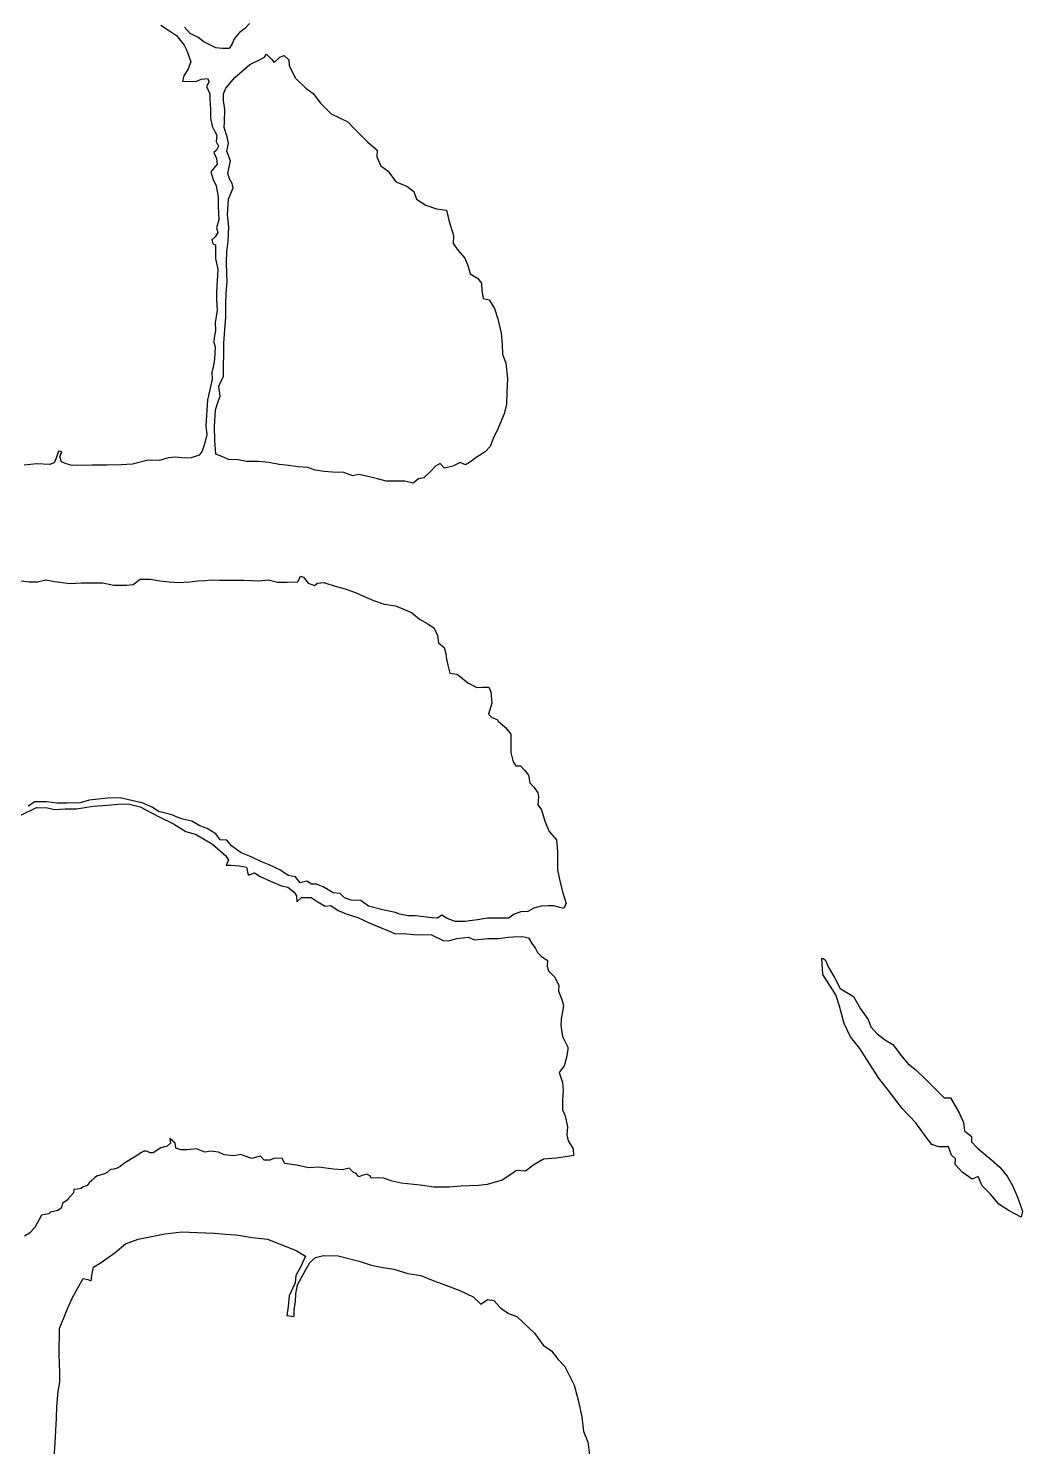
# Model space of a CAD drawing. Extents: x 283583 to 658922, y 889284 to 1241133.
# Drawn here: x 363063 to 365184, y 1118992 to 1122016 of the extents above; entities that cross this region are included whole.
import ezdxf

# ---------------------------------------------------------------- set-up
doc = ezdxf.new("R2010")
doc.units = 0
doc.header["$MEASUREMENT"] = 0
doc.layers.add('GUANACASTE', color=7, linetype='Continuous')

msp = doc.modelspace()

# ---------------------------------------------------------------- linework, layer by layer
at = {"layer": 'GUANACASTE', "color": 241, "ltscale": 0.8}
for points in [[(363345.7, 1122023.1), (363363.8, 1122011.3), (363379, 1122001.5), (363395.4, 1121980.2), (363400.8, 1121969.1), (363409.8, 1121945.1), (363403.5, 1121929.8), (363394.9, 1121915.3), (363391.8, 1121904), (363407.6, 1121903.1), (363421.5, 1121903.5), (363432.1, 1121907.8), (363444.9, 1121909.5), (363448.8, 1121903.2), (363442.8, 1121892.7), (363449.8, 1121876.7), (363449.9, 1121866.4), (363451.7, 1121843.4), (363451.3, 1121824.7), (363455.3, 1121807.6), (363461.3, 1121795.2), (363465.2, 1121788.6), (363463.3, 1121774.8), (363468.8, 1121765.5), (363464.1, 1121756.7), (363458.4, 1121751.6), (363464.4, 1121738.6), (363465.5, 1121726.5), (363458.4, 1121718.4), (363451.9, 1121710.3), (363457.1, 1121694.3), (363463.7, 1121680.7), (363467.9, 1121656.3), (363468.1, 1121636.9), (363469, 1121607.9), (363463.9, 1121591.2), (363467, 1121580.8), (363461.6, 1121572), (363454.6, 1121565.2), (363456.5, 1121556.6), (363461.9, 1121554.5), (363462.3, 1121538.1), (363462.2, 1121525.5), (363467, 1121502.2), (363463.9, 1121454.6), (363464.1, 1121437.1), (363466, 1121415.8), (363461.5, 1121388.2), (363462.4, 1121371.8), (363459.2, 1121356.6), (363458.6, 1121346.4), (363461.2, 1121337.2), (363459.8, 1121310.6), (363457.1, 1121294.4), (363454, 1121282.5), (363455.1, 1121268.5), (363449.4, 1121242.8), (363444.8, 1121224.3), (363441.8, 1121168.8), (363443.8, 1121150), (363439.2, 1121132.7), (363433.4, 1121114.8), (363427.4, 1121106.1), (363410, 1121100.4), (363397.2, 1121099.9), (363376.6, 1121102.3), (363361.3, 1121100.7), (363342.8, 1121095.1), (363318.5, 1121095.9), (363285.2, 1121086.9), (363260.8, 1121085.3), (363231.1, 1121084.6), (363199, 1121084.6), (363156.7, 1121084.1), (363141.2, 1121088.6), (363133.6, 1121092), (363130, 1121103.7), (363134.7, 1121113.6), (363127.6, 1121114.7), (363122.5, 1121099.9), (363117.8, 1121090), (363109.1, 1121086.2), (363080.9, 1121087.9), (363053.7, 1121085.2)], [(363534.3, 1122026.5), (363524, 1122015.6), (363512.6, 1122006.6), (363502.2, 1121993.9), (363498, 1121983.3), (363491.4, 1121973.4), (363476.9, 1121973.6), (363463, 1121975), (363448.9, 1121981.8), (363437.1, 1121987.9), (363424.9, 1121997), (363407.9, 1122005.3), (363395.9, 1122018.6)], [(363117.2, 1118962), (363120.5, 1119000.2), (363123.2, 1119052.5), (363123.6, 1119077.7), (363126.8, 1119109.7), (363129.9, 1119129.9), (363130.2, 1119150.2), (363128.5, 1119188.6), (363129.2, 1119243.7), (363144.4, 1119281.2), (363156, 1119307), (363167.6, 1119329.2), (363179.7, 1119350.7), (363189.6, 1119348.5), (363196.6, 1119345.6), (363198.9, 1119361.6), (363201.8, 1119374.9), (363218.1, 1119384.5), (363248, 1119405.8), (363270, 1119424.4), (363297, 1119434.7), (363354.3, 1119445.8), (363390.2, 1119450.3), (363423.3, 1119448.6), (363459.9, 1119447.5), (363483.2, 1119445.2), (363506.5, 1119443.5), (363540.3, 1119438.2), (363572.8, 1119434.3), (363603.7, 1119422.1), (363634, 1119410.5), (363653.8, 1119398.3), (363643.5, 1119374.6), (363633.3, 1119357.1), (363631.7, 1119341.7), (363627.3, 1119330.6), (363619.3, 1119313.9), (363616.8, 1119290.8), (363614.4, 1119271.9), (363630, 1119269.5), (363630.2, 1119284.3), (363632.6, 1119301), (363633.5, 1119317.9), (363637.3, 1119337.4), (363645.3, 1119352.8), (363657, 1119373), (363663.6, 1119384.9), (363675.1, 1119395.3), (363692.3, 1119400), (363723.6, 1119399), (363768.2, 1119387.9), (363794.4, 1119379.1), (363819.9, 1119373.9), (363842.5, 1119370.8), (363872.2, 1119361.3), (363899.8, 1119356.7), (363928, 1119345.8), (363951.3, 1119337.1), (363983.1, 1119324.8), (364011.3, 1119311.8), (364028.1, 1119296.1), (364042.4, 1119305.7), (364055.9, 1119303.5), (364069.8, 1119287.8), (364086.7, 1119276.3), (364105.1, 1119269.8), (364142.3, 1119234.1), (364161.1, 1119208.5), (364178.7, 1119196.3), (364192.9, 1119178.2), (364206.9, 1119163.2), (364227, 1119122.8), (364235.8, 1119091), (364243.2, 1119055.7), (364247.1, 1119024.6), (364256, 1119002), (364260, 1118973.7)]]:
    msp.add_lwpolyline(points, dxfattribs=at)
at = {"layer": 'GUANACASTE', "color": 241}
for points in [[(363462.6, 1121108.5), (363460.9, 1121137.9), (363459.9, 1121167.2), (363462.4, 1121202.7), (363468.8, 1121223.1), (363471.7, 1121231.9), (363469.2, 1121253.1), (363479, 1121274.8), (363479.8, 1121344.3), (363481.5, 1121364.8), (363483.9, 1121400.2), (363484.3, 1121428.8), (363485.2, 1121451.2), (363486.9, 1121477.1), (363486.4, 1121492.1), (363485.3, 1121518), (363486.3, 1121539.8), (363489.3, 1121562.3), (363490.3, 1121593), (363487.8, 1121618.9), (363489.6, 1121652.3), (363500.1, 1121676), (363497.5, 1121685.5), (363492.1, 1121695.8), (363488.2, 1121707.4), (363493.9, 1121733.9), (363486.6, 1121754.4), (363489.6, 1121770.6), (363487, 1121784.9), (363480.3, 1121804.7), (363481.2, 1121816.9), (363482.2, 1121843.4), (363479, 1121862.4), (363479.1, 1121876.7), (363484, 1121889), (363503.5, 1121911.9), (363519.4, 1121926), (363535.3, 1121939.4), (363554.6, 1121948.7), (363566.3, 1121954.7), (363571.2, 1121961.5), (363582, 1121949.8), (363587.4, 1121943.6), (363599.2, 1121955.1), (363608.9, 1121958.4), (363618.4, 1121949.4), (363618.9, 1121937.2), (363623.6, 1121927.6), (363633, 1121910.5), (363654.8, 1121889.2), (363670.5, 1121877.4), (363686, 1121856.8), (363708.5, 1121834.1), (363744, 1121817.3), (363757, 1121803.5), (363786.2, 1121774.5), (363806.7, 1121756.6), (363806.5, 1121742.2), (363814.5, 1121723), (363830.1, 1121711.7), (363847, 1121689), (363870.3, 1121679.9), (363885.3, 1121668.8), (363890.6, 1121652.4), (363911, 1121639.2), (363933.6, 1121631.4), (363954.9, 1121628.4), (363960.8, 1121604.5), (363969.4, 1121575), (363969.2, 1121557.3), (363979.3, 1121542.8), (363994.2, 1121526.3), (364000.9, 1121508.4), (364004.9, 1121492.7), (364020.6, 1121483.6), (364029.4, 1121473.3), (364029.9, 1121456.9), (364033.1, 1121440.5), (364045.5, 1121437.6), (364057, 1121419.2), (364064.3, 1121397.3), (364071.5, 1121366.5), (364073.2, 1121342.5), (364074.4, 1121321.4), (364081, 1121302.2), (364084.8, 1121270), (364083.1, 1121240.7), (364082.8, 1121214.7), (364077.7, 1121194.3), (364065, 1121163.7), (364054.4, 1121142), (364048, 1121125), (364036.9, 1121113.5), (364018.2, 1121101.4), (364003.6, 1121090.6), (363995.3, 1121085.8), (363983.7, 1121090.8), (363968.5, 1121082.7), (363950.5, 1121078.9), (363941, 1121088.5), (363931.3, 1121082.5), (363919.5, 1121069.7), (363906.3, 1121058.2), (363895.3, 1121055.6), (363883.5, 1121046.8), (363865.6, 1121050.5), (363825.8, 1121050.9), (363807.6, 1121055.9), (363790.5, 1121060.3), (363767.8, 1121065.3), (363754.7, 1121062), (363735.6, 1121069.1), (363711.5, 1121070.1), (363693.7, 1121071.7), (363674.5, 1121074.6), (363658.7, 1121080.3), (363638.1, 1121081.2), (363617.5, 1121084.2), (363597.6, 1121086.5), (363575.7, 1121090.8), (363554.4, 1121092.5), (363528.3, 1121092.8), (363510.5, 1121096.4), (363489.9, 1121096.7), (363475.6, 1121103.7)], [(364755.6, 1120033.5), (364758.1, 1120032.8), (364760.4, 1120031.7), (364762.8, 1120029.3), (364764.6, 1120026), (364768.5, 1120015.4), (364782.2, 1119992.5), (364794.2, 1119968.7), (364808.8, 1119960.4), (364822.7, 1119952.1), (364837.9, 1119925.9), (364854, 1119902.9), (364859.6, 1119887.4), (364873.3, 1119872.6), (364891.2, 1119858.5), (364906.6, 1119849.4), (364926.8, 1119823.1), (364938.9, 1119809.1), (364956.8, 1119794.2), (364975.4, 1119776.1), (364998.1, 1119753.9), (365015.9, 1119735.7), (365029.8, 1119735.6), (365048.3, 1119703.6), (365057.1, 1119683.1), (365059.3, 1119665.2), (365074.8, 1119653.6), (365074.6, 1119642.2), (365086.8, 1119629), (365100.6, 1119617.5), (365116.8, 1119603.4), (365134.6, 1119587.8), (365150.8, 1119568.8), (365162, 1119549.2), (365172.4, 1119523.8), (365183.5, 1119494.4), (365180.1, 1119481.4), (365154.8, 1119494.7), (365132.9, 1119508.8), (365114.3, 1119531), (365097.3, 1119548.3), (365088.5, 1119567.9), (365076.1, 1119562.4), (365054.2, 1119577.3), (365039.6, 1119593.8), (365040.6, 1119606), (365031.7, 1119613.4), (365025.3, 1119631.4), (365004.8, 1119631.6), (364990.1, 1119636.7), (364978, 1119652.3), (364955.5, 1119682.7), (364926.3, 1119713.2), (364904.5, 1119741.9), (364877.1, 1119778.1), (364856.2, 1119810.1), (364836.1, 1119841.2), (364816.7, 1119865.9), (364803.1, 1119894.5), (364792.9, 1119931.3), (364785, 1119955.8), (364768.9, 1119981.2), (364757.7, 1119999.2)]]:
    msp.add_lwpolyline(points, close=True, dxfattribs=at)
for points in [[(363036.6, 1120839.9), (363064.9, 1120836.1), (363082.7, 1120835.9), (363100.5, 1120840.7), (363118.9, 1120837), (363141.6, 1120833.9), (363151.5, 1120832.4), (363175.7, 1120834.3), (363197.8, 1120834.1), (363222, 1120833.9), (363245.5, 1120829.4), (363272.7, 1120829.2), (363286.3, 1120830.5), (363301.4, 1120841.7), (363323.6, 1120842.2), (363343.6, 1120838.4), (363363.6, 1120836.1), (363382.3, 1120834.5), (363407.4, 1120836.4), (363423.9, 1120838.4), (363440.4, 1120838.9), (363453.3, 1120840.2), (363470.3, 1120840), (363497.5, 1120839.7), (363522.5, 1120839.4), (363555.5, 1120838.3), (363574.1, 1120840.2), (363594.1, 1120835.7), (363614.9, 1120835.5), (363637.8, 1120835.9), (363643.7, 1120848), (363650.1, 1120845.8), (363660, 1120833.5), (363673.5, 1120828.4), (363679.3, 1120833.3), (363693.7, 1120834.6), (363695.6, 1120834), (363717.2, 1120827.2), (363738.6, 1120821.3), (363762.2, 1120812.4), (363784.3, 1120802.9), (363801.4, 1120795.6), (363822.1, 1120788.2), (363845.7, 1120785.1), (363861.4, 1120778.5), (363879.9, 1120770.5), (363897, 1120756.7), (363914.8, 1120746.6), (363928.3, 1120737.1), (363935.3, 1120721.4), (363937.9, 1120706.4), (363950, 1120696.3), (363953.1, 1120682.6), (363955.1, 1120671.2), (363957.8, 1120658.4), (363961.9, 1120641.2), (363977.7, 1120639.6), (364000.4, 1120620.8), (364019.6, 1120610.6), (364031.1, 1120611.2), (364044.7, 1120611.8), (364049.6, 1120601.7), (364051.5, 1120577.5), (364044, 1120554.1), (364050.4, 1120547.6), (364063.2, 1120541.8), (364065.3, 1120538.9), (364080.2, 1120526.6), (364092.2, 1120511.5), (364091.8, 1120472.4), (364096.6, 1120452.4), (364102.9, 1120443.8), (364112.9, 1120443.6), (364121.4, 1120434.3), (364129.9, 1120424.2), (364132.6, 1120407.8), (364141.8, 1120397.7), (364149.5, 1120386.2), (364150.8, 1120377.6), (364149.9, 1120360.6), (364157.7, 1120349.8), (364164.6, 1120325.5), (364173.6, 1120304), (364189.2, 1120286), (364191.7, 1120261.1), (364191.3, 1120221.9), (364197.4, 1120194.8), (364202.9, 1120172.7), (364209.8, 1120150.5), (364204.6, 1120139.9), (364183.9, 1120145.1), (364171, 1120145.3), (364156.7, 1120144.7), (364140.7, 1120140.6), (364128.4, 1120132.9), (364113.3, 1120132.4), (364098.9, 1120127.6), (364087.4, 1120119.2), (364065.9, 1120118.7), (364042.2, 1120119), (364020.7, 1120115.7), (363994.1, 1120111.7), (363973.3, 1120112), (363956.2, 1120118.6), (363944.8, 1120125.1), (363935.4, 1120118.8), (363922.5, 1120119.7), (363906.1, 1120122), (363888.2, 1120123.7), (363873.1, 1120123.9), (363854.5, 1120127.6), (363846, 1120131.3), (363821.7, 1120135.8), (363788.1, 1120144.8), (363771.8, 1120156.4), (363751.7, 1120157.3), (363737.4, 1120162.5), (363728.2, 1120171.8), (363713.2, 1120172.7), (363691.8, 1120185.8), (363677.6, 1120191.7), (363666.8, 1120191.8), (363656.9, 1120197.6), (363642.5, 1120194.2), (363632.6, 1120207.1), (363616.9, 1120210.2), (363599.1, 1120221.8), (363576.3, 1120232.7), (363558.5, 1120240.1), (363537.9, 1120249.6), (363516.5, 1120258.3), (363496.2, 1120273.5), (363486.3, 1120285), (363471.8, 1120285.9), (363462.6, 1120298.8), (363444.1, 1120310.3), (363429, 1120316.2), (363411.9, 1120325.6), (363392.6, 1120330.1), (363384, 1120333), (363369, 1120339.5), (363340.4, 1120346.2), (363326.9, 1120355.6), (363305.6, 1120365), (363285.5, 1120369.5), (363259.1, 1120375.4), (363232.7, 1120374.9), (363192.7, 1120370.4), (363173.3, 1120364.9), (363144.8, 1120364.4), (363123.4, 1120363.9), (363102.1, 1120366.9), (363076.5, 1120367.1), (363062.9, 1120358.1)], [(363045.6, 1120337.8), (363080.6, 1120355.1), (363104.1, 1120354.1), (363119, 1120350.5), (363141.8, 1120352.4), (363165.7, 1120352.2), (363201.2, 1120357.6), (363231.9, 1120360.1), (363254, 1120362), (363276, 1120362.5), (363301.6, 1120356.6), (363325.7, 1120343.5), (363343.4, 1120334.1), (363372.6, 1120320.3), (363398.8, 1120303.7), (363420.9, 1120297.1), (363455.7, 1120276.8), (363484, 1120251.6), (363489.7, 1120242.3), (363485.2, 1120231.7), (363495.3, 1120232.3), (363512.5, 1120230.6), (363528.2, 1120227.6), (363531.6, 1120210.5), (363545.3, 1120215.3), (363557.4, 1120208), (363579.5, 1120197.8), (363603, 1120187.6), (363616.6, 1120185.3), (363630.1, 1120174.4), (363635, 1120166.5), (363635.6, 1120153.7), (363645.7, 1120162.8), (363665.8, 1120163.3), (363678.6, 1120154.6), (363695.7, 1120144.5), (363707.9, 1120145.7), (363723.5, 1120135.6), (363740.6, 1120128.3), (363765.6, 1120120.1), (363790, 1120108.9), (363807.1, 1120101.6), (363834.9, 1120090.6), (363845.6, 1120085.4), (363862.8, 1120086), (363884.3, 1120084.3), (363923, 1120083.1), (363947.9, 1120071.4), (363958.7, 1120070.6), (363976.6, 1120075.4), (364001, 1120078.6), (364014.6, 1120072.8), (364042.6, 1120075.3), (364065.5, 1120075.7), (364086.3, 1120078.3), (364097.8, 1120078.9), (364117.2, 1120080.1), (364130, 1120077.1), (364137, 1120064.9), (364144.8, 1120054.2), (364149, 1120045.6), (364156.7, 1120037.9), (364170.2, 1120028.5), (364169.3, 1120015.7), (364172.1, 1120006.4), (364184.9, 1119994.2), (364194, 1119976.2), (364193.8, 1119963.4), (364200.8, 1119945.5), (364204.2, 1119932.7), (364201.9, 1119919.2), (364199.6, 1119904.3), (364198.7, 1119890), (364202, 1119866.5), (364213.2, 1119843.6), (364213.8, 1119839.3), (364210.8, 1119822.2), (364205.5, 1119803.8), (364195.3, 1119789.7), (364202.2, 1119768.2), (364203.5, 1119751.8), (364202.5, 1119732.6), (364202.3, 1119710.6), (364207.8, 1119697.7), (364212.6, 1119674.1), (364211.7, 1119657), (364214.4, 1119644.2), (364224.9, 1119627), (364225.5, 1119612.7), (364217.9, 1119611.8), (364188.4, 1119607.2), (364161.9, 1119605.3), (364141, 1119592.8), (364122.9, 1119579.4), (364104.3, 1119581.1), (364092, 1119572.7), (364073.2, 1119560.1), (364041.6, 1119551.2), (364022.9, 1119548.6), (363985.6, 1119547.6), (363961.2, 1119545.7), (363927.5, 1119545.4), (363898.9, 1119549.3), (363858.1, 1119554.1), (363838.8, 1119557.9), (363820.3, 1119564.5), (363806.7, 1119565.3), (363793.8, 1119564.8), (363791.7, 1119569.8), (363784.6, 1119573.4), (363775.2, 1119570), (363768, 1119567.2), (363761.7, 1119575.1), (363756.7, 1119576.6), (363747.5, 1119586), (363733.1, 1119582.6), (363713.8, 1119583.5), (363681.6, 1119588.1), (363660.9, 1119586.9), (363635.2, 1119592.2), (363610.2, 1119596), (363604.6, 1119606.8), (363588.2, 1119606.9), (363578.2, 1119602.8), (363566, 1119602.9), (363558.4, 1119611.5), (363538.7, 1119606.6), (363516.1, 1119614.8), (363501, 1119612.1), (363480.3, 1119614.5), (363468.2, 1119620.3), (363452.4, 1119621.9), (363439.4, 1119619.8), (363421.6, 1119627.1), (363401.5, 1119625.2), (363387.9, 1119625.3), (363377.2, 1119628.2), (363375.9, 1119638.9), (363364.5, 1119648.9), (363365.8, 1119638.9), (363359.3, 1119632.6), (363345.6, 1119629.2), (363329.1, 1119618.7), (363323.4, 1119618.7), (363314.1, 1119622.4), (363309.1, 1119622.4), (363302.6, 1119618.9), (363296.9, 1119614), (363290.4, 1119609.8), (363283.2, 1119605.7), (363277.5, 1119602.2), (363270.3, 1119598), (363263.8, 1119593.8), (363258.8, 1119589.6), (363252.3, 1119586.2), (363245.2, 1119584.1), (363238.1, 1119582.8), (363231.6, 1119577.2), (363225.1, 1119573.7), (363218, 1119571.7), (363210.1, 1119569.6), (363204.4, 1119566.2), (363198.6, 1119559.9), (363192.9, 1119554.3), (363188.6, 1119548.6), (363180.7, 1119545.9), (363175, 1119542.5), (363167.8, 1119541.2), (363160, 1119540.6), (363159.2, 1119533.5), (363146.9, 1119519.6), (363146.9, 1119518.1), (363139, 1119513.3), (363136.8, 1119511.9), (363133.1, 1119500.6), (363125.9, 1119495.7), (363110.1, 1119492.4), (363106.5, 1119488.2), (363090.9, 1119485.5), (363076.7, 1119459.6), (363065.4, 1119447.1), (363054.9, 1119440.9)]]:
    msp.add_lwpolyline(points, dxfattribs=at)

doc.saveas('drawing.dxf')
